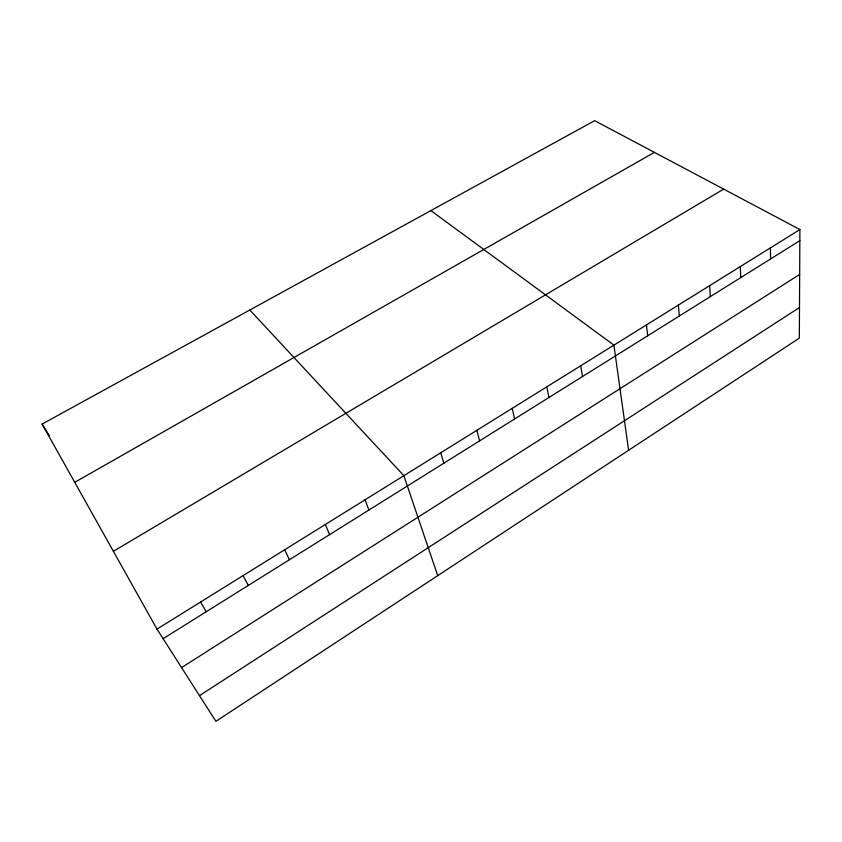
<?xml version="1.0" encoding="UTF-8"?>
<svg xmlns="http://www.w3.org/2000/svg" width="842" height="842" viewBox="0 0 842 842"><rect width="100%" height="100%" fill="white"/><g stroke="black" fill="none" stroke-linecap="round" stroke-linejoin="round"><path stroke-width="1.26" d="M799.9 229.561L799.332 338.126L215.91 721.331L156.991 629.111L42.1 424.073L594.663 120.669L799.9 229.561L156.991 629.111M199.501 695.629L799.5 307.519M181.577 667.58L799.668 274.429M163.116 638.689L799.847 240.675M113.396 551.299L723.678 189.113M74.738 482.308L654.402 152.37M430.883 210.595L613.913 345.136L628.606 450.26M249.811 310.024L403.865 475.677L437.714 575.644M42.1 424.073L47.289 432.356M47.931 433.398L49.299 435.577M200.564 602.03L206.195 611.755M243.117 575.581L248.285 585.453M284.691 549.752L289.416 559.741M325.317 524.492L329.611 534.607M365.039 499.811L368.922 510.042M440.745 452.764L443.871 463.184M476.846 430.325L479.624 440.84M512.189 408.37L514.63 418.958M546.795 386.857L548.921 397.529M580.696 365.786L582.506 376.532M646.467 324.907L647.687 335.779M678.378 305.088L679.326 316.013M709.648 285.648L710.332 296.626M740.318 266.588L740.749 277.618M770.398 247.895L770.577 258.968"/></g></svg>
